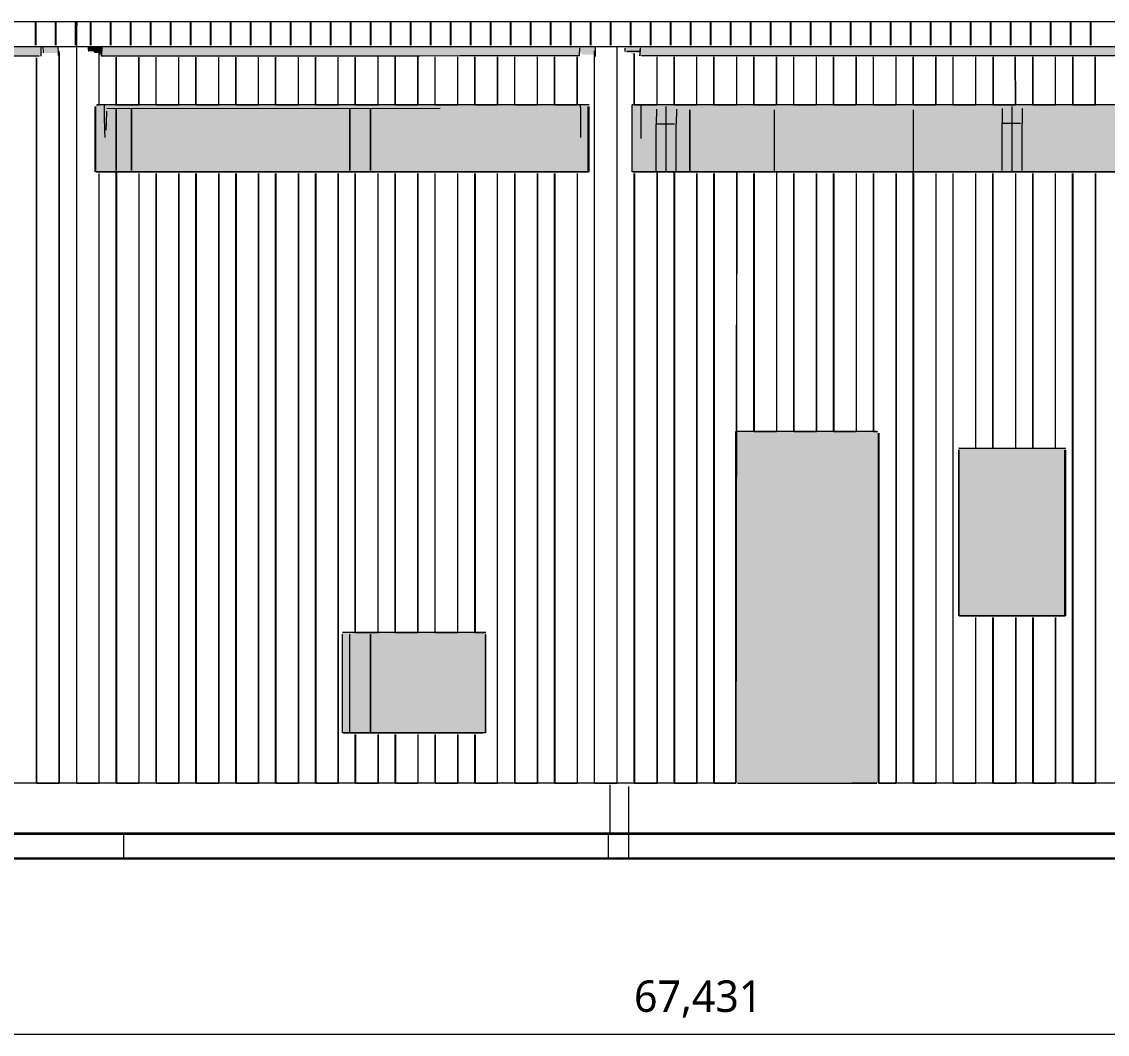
# Model space of a CAD drawing. Header units: millimetres. Extents: x 0 to 84100, y 0 to 59400.
# Drawn here: x 36012 to 42492, y 29193 to 35240 of the extents above; entities that cross this region are included whole.
import ezdxf

# ---------------------------------------------------------------- set-up
doc = ezdxf.new("R2010")
doc.units = ezdxf.units.MM
for name, color, linetype, lineweight in [('01_切断（構造・壁）', 7, 'Continuous', 35), ('09_立面の外形', 7, 'Continuous', 30), ('10_見えがかり', 7, 'Continuous', 13), ('12_見えがかり（ガラス）', 5, 'Continuous', 9), ('50_寸法', 3, 'Continuous', 9)]:
    doc.layers.add(name, color=color, linetype=linetype, lineweight=lineweight)
doc.styles.add('JP', font='NotoSansCJKjp-Regular.otf')

msp = doc.modelspace()

# ---------------------------------------------------------------- hatches: boundary and pattern name
at = {"layer": '10_見えがかり', "true_color": 0xbdbdbd}
for points in [[(36124.3, 35088.1), (36124.3, 35038.1), (36119.3, 35033.1), (33269.3, 35033.1), (33264.3, 35038.1), (33264.3, 35088.1), (33269.3, 35093.1), (36119.3, 35093.1)], [(39344.3, 35088.1), (39344.3, 35038.1), (39339.3, 35033.1), (36489.3, 35033.1), (36484.3, 35038.1), (36484.3, 35048.1), (36494.3, 35058.1), (36494.3, 35088.1), (36499.3, 35093.1), (39339.3, 35093.1)], [(42544.3, 35088.1), (42544.3, 35038.1), (42539.3, 35033.1), (39709.3, 35033.1), (39704.3, 35038.1), (39704.3, 35088.1), (39709.3, 35093.1), (42539.3, 35093.1)]]:
    msp.add_hatch(color=8, dxfattribs=at).paths.add_polyline_path(points)
at = {"layer": '10_見えがかり', "true_color": 0xe9dcc4}
for points in [[(36229.3, 35053.1), (36149.3, 35053.1), (36144.3, 35058.1), (36144.3, 35088.1), (36149.3, 35093.1), (36229.3, 35093.1), (36234.3, 35088.1), (36234.3, 35058.1)], [(36479.3, 35043.1), (36469.3, 35053.1), (36449.3, 35053.1), (36439.3, 35063.1), (36419.3, 35063.1), (36414.3, 35068.1), (36414.3, 35088.1), (36419.3, 35093.1), (36489.3, 35093.1), (36494.3, 35088.1), (36494.3, 35058.1)], [(39429.3, 35043.1), (39359.3, 35043.1), (39344.3, 35058.1), (39344.3, 35088.1), (39349.3, 35093.1), (39429.3, 35093.1), (39434.3, 35088.1), (39434.3, 35048.1)], [(39699.3, 35053.1), (39669.3, 35053.1), (39659.3, 35043.1), (39649.3, 35053.1), (39619.3, 35053.1), (39614.3, 35058.1), (39614.3, 35088.1), (39619.3, 35093.1), (39699.3, 35093.1), (39704.3, 35088.1), (39704.3, 35058.1)], [(41124.3, 32788.1), (41124.3, 30698.1), (41119.3, 30693.1), (40279.3, 30693.1), (40274.3, 30698.1), (40274.3, 32788.1), (40279.3, 32793.1), (41119.3, 32793.1)]]:
    msp.add_hatch(color=8, dxfattribs=at).paths.add_polyline_path(points)
at = {"layer": '12_見えがかり（ガラス）', "true_color": 0xdce9f2}
for points in [[(39389.3, 34743.1), (39394.3, 34738.1), (39394.3, 34348.1), (39389.3, 34343.1), (36459.3, 34343.1), (36454.3, 34348.1), (36454.3, 34738.1), (36459.3, 34743.1)], [(39849.3, 34743.1), (39854.3, 34738.1), (39854.3, 34348.1), (39849.3, 34343.1), (39659.3, 34343.1), (39654.3, 34348.1), (39654.3, 34738.1), (39659.3, 34743.1)], [(41919.3, 34743.1), (41924.3, 34738.1), (41924.3, 34348.1), (41919.3, 34343.1), (39859.3, 34343.1), (39854.3, 34348.1), (39854.3, 34738.1), (39859.3, 34743.1)], [(42589.3, 34743.1), (42594.3, 34738.1), (42594.3, 34348.1), (42589.3, 34343.1), (41929.3, 34343.1), (41924.3, 34348.1), (41924.3, 34738.1), (41929.3, 34743.1)], [(42229.3, 32693.1), (42234.3, 32688.1), (42234.3, 31698.1), (42229.3, 31693.1), (41609.3, 31693.1), (41604.3, 31698.1), (41604.3, 32688.1), (41609.3, 32693.1)], [(38769.3, 31593.1), (38774.3, 31588.1), (38774.3, 30998.1), (38769.3, 30993.1), (37929.3, 30993.1), (37924.3, 30998.1), (37924.3, 31588.1), (37929.3, 31593.1)]]:
    msp.add_hatch(color=8, dxfattribs=at).paths.add_polyline_path(points)

# ---------------------------------------------------------------- linework, layer by layer
at = {"layer": '01_切断（構造・壁）'}
msp.add_lwpolyline([(3834.3, 30393.1), (76265.7, 30393.1)], dxfattribs=at)
at = {"layer": '09_立面の外形'}
msp.add_lwpolyline([(69291.9, 30243.1), (12572.3, 30243.1)], dxfattribs=at)
at = {"layer": '09b_立面_大和張り'}
for points in [[(36097.2, 35101.1), (36097.2, 35235.1)], [(36216.5, 35101.1), (36216.5, 35235.1)], [(36335.9, 35101.1), (36335.9, 35235.1)], [(36425.3, 35101.1), (36425.3, 35235.1)], [(36544.7, 35101.1), (36544.7, 35235.1)], [(36664.1, 35101.1), (36664.1, 35235.1)], [(36783.4, 35101.1), (36783.4, 35235.1)], [(36902.8, 35101.1), (36902.8, 35235.1)], [(37022.2, 35101.1), (37022.2, 35235.1)], [(37141.6, 35101.1), (37141.6, 35235.1)], [(37261, 35101.1), (37261, 35235.1)], [(37380.4, 35101.1), (37380.4, 35235.1)], [(37499.7, 35101.1), (37499.7, 35235.1)], [(37619.1, 35101.1), (37619.1, 35235.1)], [(37738.5, 35101.1), (37738.5, 35235.1)], [(37857.9, 35101.1), (37857.9, 35235.1)], [(37977.3, 35101.1), (37977.3, 35235.1)], [(38096.7, 35101.1), (38096.7, 35235.1)], [(38216, 35101.1), (38216, 35235.1)], [(38335.4, 35101.1), (38335.4, 35235.1)], [(38454.8, 35101.1), (38454.8, 35235.1)], [(38574.2, 35101.1), (38574.2, 35235.1)], [(38693.6, 35101.1), (38693.6, 35235.1)], [(38812.9, 35101.1), (38812.9, 35235.1)], [(38932.3, 35101.1), (38932.3, 35235.1)], [(39051.7, 35101.1), (39051.7, 35235.1)], [(39171.1, 35101.1), (39171.1, 35235.1)], [(39290.5, 35101.1), (39290.5, 35235.1)], [(39409.9, 35101.1), (39409.9, 35235.1)], [(39529.2, 35101.1), (39529.2, 35235.1)], [(39648.6, 35101.1), (39648.6, 35235.1)], [(39768, 35101.1), (39768, 35235.1)], [(39887.4, 35101.1), (39887.4, 35235.1)], [(40006.8, 35101.1), (40006.8, 35235.1)], [(40126.2, 35101.1), (40126.2, 35235.1)], [(40245.5, 35101.1), (40245.5, 35235.1)], [(40364.9, 35101.1), (40364.9, 35235.1)], [(40484.3, 35101.1), (40484.3, 35235.1)], [(40603.7, 35101.1), (40603.7, 35235.1)], [(40723.1, 35101.1), (40723.1, 35235.1)], [(40842.5, 35101.1), (40842.5, 35235.1)], [(40961.8, 35101.1), (40961.8, 35235.1)], [(41081.2, 35101.1), (41081.2, 35235.1)], [(41200.6, 35101.1), (41200.6, 35235.1)], [(41320, 35101.1), (41320, 35235.1)], [(41439.4, 35101.1), (41439.4, 35235.1)], [(41558.7, 35101.1), (41558.7, 35235.1)], [(41678.1, 35101.1), (41678.1, 35235.1)], [(41797.5, 35101.1), (41797.5, 35235.1)], [(41916.9, 35101.1), (41916.9, 35235.1)], [(42036.3, 35101.1), (42036.3, 35235.1)], [(42155.7, 35101.1), (42155.7, 35235.1)], [(42275, 35101.1), (42275, 35235.1)], [(42394.4, 35101.1), (42394.4, 35235.1)]]:
    msp.add_lwpolyline(points, dxfattribs=at)
at = {"layer": '10_見えがかり'}
for points in [[(36341.3, 35240.3), (33058.6, 35240.3)], [(36340.2, 35240.3), (36339.2, 35240.3)], [(36340.3, 35240.3), (36339.3, 35240.3)], [(36340.2, 35240.3), (36341.2, 35240.3)], [(36341.3, 35240.3), (36340.3, 35240.3)], [(42708.4, 35240.3), (36341.2, 35240.3)], [(36341.2, 35240.3), (36341.2, 35215.3)], [(36341.2, 35202.8), (36341.2, 35215.3)], [(36341.2, 35190.3), (36341.2, 35202.8)], [(36341.2, 35177.8), (36341.2, 35190.3)], [(36341.3, 35240.3), (36341.3, 35227.8)], [(36341.3, 35215.3), (36341.3, 35227.8)], [(36341.3, 35202.8), (36341.3, 35215.3)], [(36341.3, 35190.3), (36341.3, 35202.8)], [(36341.3, 35177.8), (36341.3, 35190.3)], [(36341.2, 35165.3), (36341.2, 35177.8)], [(36341.2, 35152.8), (36341.2, 35165.3)], [(36341.2, 35140.3), (36341.2, 35152.8)], [(36341.2, 35127.8), (36341.2, 35140.3)], [(36341.2, 35115.3), (36341.2, 35127.8)], [(36341.3, 35165.3), (36341.3, 35177.8)], [(36341.3, 35152.8), (36341.3, 35165.3)], [(36341.3, 35140.3), (36341.3, 35152.8)], [(36341.3, 35127.8), (36341.3, 35140.3)], [(36341.3, 35115.3), (36341.3, 35127.8)], [(36341.3, 35090.3), (33058.6, 35090.3)], [(36127, 35092.7), (36125.4, 35034.8)], [(36141.3, 35063), (36140.1, 35086.4)], [(36141.6, 35054.6), (36141.3, 35063)], [(36231.3, 35063), (36230.1, 35086.4)], [(36232.1, 35037.7), (36231.3, 35063)], [(36236.3, 30693.1), (36236.3, 35064.7)], [(36338.3, 35084.7), (36338.3, 30693.1)], [(36339.2, 35090.3), (36340.2, 35090.3)], [(36339.3, 35090.3), (36340.3, 35090.3)], [(36339.8, 35084.7), (36339.8, 30693.1)], [(36340.2, 35090.3), (36341.2, 35090.3)], [(36340.3, 35090.3), (36341.3, 35090.3)], [(36341.2, 35102.8), (36341.2, 35115.3)], [(36341.2, 35090.3), (36341.2, 35102.8)], [(42708.4, 35090.3), (36341.2, 35090.3)], [(36341.3, 35102.8), (36341.3, 35115.3)], [(36341.3, 35090.3), (36341.3, 35102.8)], [(36411.2, 35081.1), (36410.6, 35089.3)], [(36412, 35062.8), (36411.2, 35081.1)], [(36490.5, 35092.8), (36488.9, 35035)], [(39341.1, 35084), (39339.8, 35035.8)], [(39430.7, 30693.1), (39430.7, 35057)], [(39432.1, 30693.1), (39432.1, 35067)], [(39436.8, 35085), (39436.6, 35091.7)], [(39437.2, 35060), (39436.8, 35085)], [(39437.5, 35033.2), (39437.2, 35060)], [(39565.1, 35087.1), (39565.1, 30693.1)], [(39566.5, 30693.1), (39566.5, 35087.1)], [(39613.5, 35063.1), (39613.9, 35083)], [(39703.5, 35063.1), (39623.5, 35063.1)], [(39703.7, 35084.1), (39702.4, 35036)], [(39703.5, 35063.1), (39703.7, 35073.1)], [(36115.5, 35034.8), (35886.9, 35034.7)], [(36100.5, 30693.1), (36100.5, 35024.7)], [(36101.9, 30693.1), (36101.9, 35024.7)], [(36125.5, 35036.1), (36125.4, 35034.8)], [(36125.6, 35037.4), (36125.5, 35036.1)], [(36125.7, 35038.7), (36125.6, 35037.4)], [(36125.8, 35039.9), (36125.7, 35038.7)], [(36125.9, 35041.2), (36125.8, 35039.9)], [(36234.8, 35054.7), (36234.8, 30693.1)], [(36472.7, 35048.7), (36472.7, 34743.1)], [(36474.1, 34743.1), (36474.1, 35048.7)], [(36488.9, 35035), (36489, 35036.3)], [(36726.4, 35035), (36488.9, 35035)], [(36489, 35036.3), (36489.1, 35037.6)], [(36489.1, 35037.6), (36489.2, 35039)], [(36489.2, 35039), (36489.3, 35040.3)], [(36489.3, 35040.3), (36489.4, 35041.6)], [(36489.4, 35041.6), (36489.5, 35042.9)], [(36576.2, 34743.1), (36576.2, 35029)], [(36577.6, 34743.1), (36577.6, 35029)], [(36710.6, 35029), (36710.6, 34743.1)], [(36712, 34743.1), (36712, 35029)], [(36964, 35035.1), (36726.4, 35035)], [(36814.1, 34743.1), (36814.1, 35029.1)], [(36815.5, 34743.1), (36815.5, 35029.1)], [(36948.4, 35029.1), (36948.4, 34743.1)], [(36949.9, 34743.1), (36949.9, 35029.1)], [(37201.6, 35035.2), (36964, 35035.1)], [(37051.9, 34743.1), (37051.9, 35029.2)], [(37053.4, 34743.1), (37053.4, 35029.2)], [(37186.3, 35029.2), (37186.3, 34743.1)], [(37187.8, 34743.1), (37187.8, 35029.2)], [(37439.2, 35035.2), (37201.6, 35035.2)], [(37289.8, 34743.1), (37289.8, 35029.3)], [(37291.3, 34743.1), (37291.3, 35029.3)], [(37424.2, 35029.3), (37424.2, 34743.1)], [(37425.6, 34743.1), (37425.6, 35029.3)], [(37676.7, 35035.3), (37439.2, 35035.2)], [(37527.7, 34743.1), (37527.7, 35029.3)], [(37529.1, 34743.1), (37529.1, 35029.3)], [(37662.1, 35029.4), (37662.1, 34743.1)], [(37663.5, 34743.1), (37663.5, 35029.4)], [(37914.3, 35035.4), (37676.7, 35035.3)], [(37765.6, 34743.1), (37765.6, 35029.4)], [(37767, 34743.1), (37767, 35029.4)], [(37899.9, 35029.5), (37899.9, 34743.1)], [(37901.4, 34743.1), (37901.4, 35029.5)], [(38151.9, 35035.5), (37914.3, 35035.4)], [(38003.4, 34743.1), (38003.4, 35029.5)], [(38004.9, 34743.1), (38004.9, 35029.5)], [(38137.8, 35029.6), (38137.8, 34743.1)], [(38139.3, 34743.1), (38139.3, 35029.6)], [(38389.5, 35035.5), (38151.9, 35035.5)], [(38241.3, 34743.1), (38241.3, 35029.6)], [(38242.8, 34743.1), (38242.8, 35029.6)], [(38375.7, 35029.7), (38375.7, 34743.1)], [(38377.1, 34743.1), (38377.1, 35029.7)], [(38627, 35035.6), (38389.5, 35035.5)], [(38479.2, 34743.1), (38479.2, 35029.7)], [(38480.6, 34743.1), (38480.6, 35029.7)], [(38613.6, 35029.7), (38613.6, 34743.1)], [(38615, 34743.1), (38615, 35029.7)], [(38864.6, 35035.7), (38627, 35035.6)], [(38717.1, 34743.1), (38717.1, 35029.8)], [(38718.5, 34743.1), (38718.5, 35029.8)], [(38851.4, 35029.8), (38851.4, 34743.1)], [(38852.9, 34743.1), (38852.9, 35029.8)], [(39102.2, 35035.7), (38864.6, 35035.7)], [(38954.9, 34743.1), (38954.9, 35029.9)], [(38956.4, 34743.1), (38956.4, 35029.9)], [(39089.3, 35029.9), (39089.3, 34743.1)], [(39090.8, 34743.1), (39090.8, 35029.9)], [(39339.8, 35035.8), (39102.2, 35035.7)], [(39192.8, 34743.1), (39192.8, 35030)], [(39194.3, 34743.1), (39194.3, 35030)], [(39327.2, 35030), (39327.2, 34743.1)], [(39328.6, 34743.1), (39328.6, 35030)], [(39339.9, 35039.8), (39339.8, 35038.5)], [(39339.8, 35038.5), (39339.8, 35037.1)], [(39339.8, 35037.1), (39339.8, 35035.8)], [(39340, 35042.4), (39339.9, 35041.1)], [(39339.9, 35041.1), (39339.9, 35039.8)], [(39668.6, 34743.1), (39668.6, 35049.9)], [(39670, 34743.1), (39670, 35049.9)], [(39702.4, 35038.7), (39702.5, 35040.1)], [(39702.4, 35037.4), (39702.4, 35038.7)], [(39702.4, 35036), (39702.4, 35037.4)], [(39702.5, 35041.4), (39702.6, 35042.8)], [(39702.5, 35040.1), (39702.5, 35041.4)], [(39939.2, 35036.1), (39712.2, 35036)], [(39802.9, 35030.2), (39802.9, 34743.1)], [(39804.4, 34743.1), (39804.4, 35030.2)], [(39906.4, 34743.1), (39906.4, 35030.2)], [(39907.9, 34743.1), (39907.9, 35030.2)], [(40176, 35036.1), (39939.2, 35036.1)], [(40040.8, 35030.3), (40040.8, 34743.1)], [(40042.3, 34743.1), (40042.3, 35030.3)], [(40144.3, 34743.1), (40144.3, 35030.3)], [(40145.7, 34743.1), (40145.7, 35030.3)], [(40412.7, 35036.2), (40176, 35036.1)], [(40278.7, 35030.4), (40278.7, 34743.1)], [(40280.1, 34743.1), (40280.1, 35030.4)], [(40382.2, 34743.1), (40382.2, 35030.4)], [(40383.6, 34743.1), (40383.6, 35030.4)], [(40649.5, 35036.2), (40412.7, 35036.2)], [(40516.6, 35030.4), (40516.6, 34743.1)], [(40518, 34743.1), (40518, 35030.4)], [(40620.1, 34743.1), (40620.1, 35030.5)], [(40621.5, 34743.1), (40621.5, 35030.5)], [(40886.3, 35036.3), (40649.5, 35036.2)], [(40754.4, 35030.5), (40754.4, 34743.1)], [(40755.9, 34743.1), (40755.9, 35030.5)], [(40857.9, 34743.1), (40857.9, 35030.6)], [(40859.4, 34743.1), (40859.4, 35030.6)], [(41123.1, 35036.4), (40886.3, 35036.3)], [(40992.3, 35030.6), (40992.3, 34743.1)], [(40993.7, 34743.1), (40993.7, 35030.6)], [(41095.8, 34743.1), (41095.8, 35030.7)], [(41097.2, 34743.1), (41097.2, 35030.7)], [(41359.9, 35036.4), (41123.1, 35036.4)], [(41230.2, 35030.7), (41230.2, 34743.1)], [(41231.6, 34743.1), (41231.6, 35030.7)], [(41333.7, 34743.1), (41333.7, 35030.7)], [(41335.1, 34743.1), (41335.1, 35030.7)], [(41596.7, 35036.5), (41359.9, 35036.4)], [(41468.1, 35030.8), (41468.1, 34743.1)], [(41469.5, 34743.1), (41469.5, 35030.8)], [(41571.6, 34743.1), (41571.6, 35030.8)], [(41573, 34743.1), (41573, 35030.8)], [(41833.5, 35036.6), (41596.7, 35036.5)], [(41705.9, 35030.9), (41705.9, 34743.1)], [(41707.4, 34743.1), (41707.4, 35030.9)], [(41809.4, 35030.9), (41809.4, 34743.1)], [(41810.9, 35030.9), (41810.9, 34743.1)], [(42070.3, 35036.6), (41833.5, 35036.6)], [(41943.8, 34743.1), (41943, 35031)], [(41945.2, 34743.1), (41944.4, 35031)], [(42047.3, 34743.1), (42047.3, 35031)], [(42048.7, 34743.1), (42048.7, 35031)], [(42307.1, 35036.7), (42070.3, 35036.6)], [(42181.7, 35031), (42181.7, 34743.1)], [(42183.1, 34743.1), (42183.1, 35031)], [(42285.2, 35031.1), (42285.2, 34743.1)], [(42286.6, 35031.1), (42286.6, 34743.1)], [(42543.8, 35036.8), (42307.1, 35036.7)], [(42419.5, 34743.1), (42419.5, 35030.3)], [(42421, 34743.1), (42421, 35030.3)], [(36450.7, 34343.1), (36450.7, 34733.1)], [(36450.7, 34733.1), (36450.7, 34343.1)], [(36452.2, 34733.1), (36452.2, 34343.1)], [(36458, 34743.1), (36472.7, 34743.1)], [(36459.5, 34743.1), (36474.1, 34743.1)], [(39399.5, 34743.1), (36460.7, 34743.1)], [(36474.1, 34743.1), (36472.7, 34743.1)], [(36506.4, 34695.3), (36505.9, 34740.9)], [(36577.6, 34743.1), (36576.2, 34743.1)], [(36576.2, 34743.1), (36710.6, 34743.1)], [(36577.6, 34743.1), (36712, 34743.1)], [(36712, 34743.1), (36710.6, 34743.1)], [(36815.5, 34743.1), (36814.1, 34743.1)], [(36814.1, 34743.1), (36948.4, 34743.1)], [(36815.5, 34743.1), (36949.9, 34743.1)], [(36949.9, 34743.1), (36948.4, 34743.1)], [(37053.4, 34743.1), (37051.9, 34743.1)], [(37051.9, 34743.1), (37186.3, 34743.1)], [(37053.4, 34743.1), (37187.8, 34743.1)], [(37187.8, 34743.1), (37186.3, 34743.1)], [(37291.3, 34743.1), (37289.8, 34743.1)], [(37289.8, 34743.1), (37424.2, 34743.1)], [(37291.3, 34743.1), (37425.6, 34743.1)], [(37425.6, 34743.1), (37424.2, 34743.1)], [(37529.1, 34743.1), (37527.7, 34743.1)], [(37527.7, 34743.1), (37662.1, 34743.1)], [(37529.1, 34743.1), (37663.5, 34743.1)], [(37663.5, 34743.1), (37662.1, 34743.1)], [(37767, 34743.1), (37765.6, 34743.1)], [(37765.6, 34743.1), (37899.9, 34743.1)], [(37767, 34743.1), (37901.4, 34743.1)], [(37901.4, 34743.1), (37899.9, 34743.1)], [(38004.9, 34743.1), (38003.4, 34743.1)], [(38003.4, 34743.1), (38137.8, 34743.1)], [(38004.9, 34743.1), (38139.3, 34743.1)], [(38139.3, 34743.1), (38137.8, 34743.1)], [(38242.8, 34743.1), (38241.3, 34743.1)], [(38241.3, 34743.1), (38375.7, 34743.1)], [(38242.8, 34743.1), (38377.1, 34743.1)], [(38377.1, 34743.1), (38375.7, 34743.1)], [(38480.6, 34743.1), (38479.2, 34743.1)], [(38479.2, 34743.1), (38613.6, 34743.1)], [(38480.6, 34743.1), (38615, 34743.1)], [(38615, 34743.1), (38613.6, 34743.1)], [(38718.5, 34743.1), (38717.1, 34743.1)], [(38717.1, 34743.1), (38851.4, 34743.1)], [(38718.5, 34743.1), (38852.9, 34743.1)], [(38852.9, 34743.1), (38851.4, 34743.1)], [(38956.4, 34743.1), (38954.9, 34743.1)], [(38954.9, 34743.1), (39089.3, 34743.1)], [(38956.4, 34743.1), (39090.8, 34743.1)], [(39090.8, 34743.1), (39089.3, 34743.1)], [(39194.3, 34743.1), (39192.8, 34743.1)], [(39192.8, 34743.1), (39327.2, 34743.1)], [(39194.3, 34743.1), (39328.6, 34743.1)], [(39328.6, 34743.1), (39327.2, 34743.1)], [(39348.6, 34713.2), (39348.5, 34738.9)], [(39399.5, 34343.1), (39399.5, 34733.1)], [(39655.5, 34343.1), (39655.5, 34743.1)], [(42585.4, 34743.1), (39655.5, 34743.1)], [(39670, 34743.1), (39668.6, 34743.1)], [(39668.6, 34743.1), (39802.9, 34743.1)], [(39670, 34743.1), (39804.4, 34743.1)], [(39708.9, 34695.5), (39708.7, 34740.4)], [(39804.4, 34743.1), (39802.9, 34743.1)], [(39907.9, 34743.1), (39906.4, 34743.1)], [(39906.4, 34743.1), (40040.8, 34743.1)], [(39907.9, 34743.1), (40042.3, 34743.1)], [(40042.3, 34743.1), (40040.8, 34743.1)], [(40145.7, 34743.1), (40144.3, 34743.1)], [(40144.3, 34743.1), (40278.7, 34743.1)], [(40145.7, 34743.1), (40280.1, 34743.1)], [(40280.1, 34743.1), (40278.7, 34743.1)], [(40383.6, 34743.1), (40382.2, 34743.1)], [(40382.2, 34743.1), (40516.6, 34743.1)], [(40383.6, 34743.1), (40518, 34743.1)], [(40518, 34743.1), (40516.6, 34743.1)], [(40621.5, 34743.1), (40620.1, 34743.1)], [(40620.1, 34743.1), (40754.4, 34743.1)], [(40621.5, 34743.1), (40755.9, 34743.1)], [(40755.9, 34743.1), (40754.4, 34743.1)], [(40859.4, 34743.1), (40857.9, 34743.1)], [(40857.9, 34743.1), (40992.3, 34743.1)], [(40859.4, 34743.1), (40993.7, 34743.1)], [(40993.7, 34743.1), (40992.3, 34743.1)], [(41097.2, 34743.1), (41095.8, 34743.1)], [(41095.8, 34743.1), (41230.2, 34743.1)], [(41097.2, 34743.1), (41231.6, 34743.1)], [(41231.6, 34743.1), (41230.2, 34743.1)], [(41335.1, 34743.1), (41333.7, 34743.1)], [(41333.7, 34743.1), (41468.1, 34743.1)], [(41335.1, 34743.1), (41469.5, 34743.1)], [(41469.5, 34743.1), (41468.1, 34743.1)], [(41573, 34743.1), (41571.6, 34743.1)], [(41571.6, 34743.1), (41705.9, 34743.1)], [(41573, 34743.1), (41707.4, 34743.1)], [(41707.4, 34743.1), (41705.9, 34743.1)], [(41810.9, 34743.1), (41809.4, 34743.1)], [(41943.8, 34743.1), (41809.4, 34743.1)], [(41810.9, 34743.1), (41945.2, 34743.1)], [(41945.2, 34743.1), (41943.8, 34743.1)], [(42048.7, 34743.1), (42047.3, 34743.1)], [(42047.3, 34743.1), (42181.7, 34743.1)], [(42048.7, 34743.1), (42183.1, 34743.1)], [(42183.1, 34743.1), (42181.7, 34743.1)], [(42286.6, 34743.1), (42285.2, 34743.1)], [(42419.5, 34743.1), (42285.2, 34743.1)], [(42286.6, 34743.1), (42421, 34743.1)], [(42421, 34743.1), (42419.5, 34743.1)], [(36507, 34652.4), (36506.4, 34695.3)], [(36517.9, 34705.3), (36515.6, 34638.6)], [(36521.2, 34721.2), (38510.8, 34723.1)], [(36576.3, 34720.6), (36576.3, 34351.8)], [(36576.3, 34351.8), (36576.3, 34720.6)], [(36667.2, 34720.6), (36667.2, 34351.8)], [(36667.2, 34351.8), (36667.2, 34720.6)], [(37971.2, 34720.6), (37971.2, 34351.8)], [(37971.2, 34351.8), (37971.2, 34720.6)], [(38094.9, 34720.6), (38094.9, 34351.8)], [(38094.9, 34351.8), (38094.9, 34720.6)], [(39348.8, 34668), (39348.6, 34713.2)], [(39349.1, 34620.1), (39348.8, 34668)], [(39709.1, 34652.6), (39708.9, 34695.5)], [(39800.6, 34718.5), (39799, 34628.7)], [(39920.6, 34718.5), (39919, 34628.7)], [(39999.2, 34343.1), (39999.2, 34713.1)], [(39999.9, 34713.1), (39999.9, 34343.1)], [(40504.8, 34343.1), (40504.8, 34713.1)], [(41333.7, 34713.1), (41333.7, 34343.1)], [(41863.5, 34721.6), (41864.4, 34632.1)], [(41983.5, 34721.6), (41984.4, 34632.1)], [(36507.6, 34615.4), (36507, 34652.4)], [(36508.5, 34582.8), (36507.6, 34615.4)], [(36515.6, 34638.6), (36514.4, 34591.8)], [(39349.3, 34588.4), (39349.1, 34620.1)], [(39709.3, 34617.3), (39709.1, 34652.6)], [(39709.5, 34589.4), (39709.3, 34617.3)], [(39909, 34628.7), (39799, 34628.7)], [(39799, 34350.6), (39799, 34628.7)], [(39919, 34350.6), (39919, 34628.7)], [(41974.4, 34632.1), (41864.4, 34632.1)], [(41864.4, 34352.5), (41864.4, 34632.1)], [(41984.4, 34352.5), (41984.4, 34632.1)], [(36509.4, 34554.7), (36508.5, 34582.8)], [(36510.2, 34547.8), (36509.4, 34554.7)], [(39349.7, 34562.3), (39349.3, 34588.4)], [(39350, 34548.4), (39349.7, 34562.3)], [(39709.9, 34555.6), (39709.5, 34589.4)], [(39710.4, 34543.7), (39709.9, 34555.6)], [(36472.7, 34343.1), (36458, 34343.1)], [(36474.1, 34343.1), (36459.5, 34343.1)], [(39399.5, 34343.1), (36460.7, 34343.1)], [(36474.1, 34343.1), (36472.7, 34343.1)], [(36577.6, 34343.1), (36576.2, 34343.1)], [(36710.6, 34343.1), (36576.2, 34343.1)], [(36576.2, 30693.1), (36576.2, 34343.1)], [(36712, 34343.1), (36577.6, 34343.1)], [(36577.6, 34343.1), (36577.6, 30693.1)], [(36712, 34343.1), (36710.6, 34343.1)], [(36815.5, 34343.1), (36814.1, 34343.1)], [(36948.4, 34343.1), (36814.1, 34343.1)], [(36949.9, 34343.1), (36815.5, 34343.1)], [(36949.9, 34343.1), (36948.4, 34343.1)], [(37053.4, 34343.1), (37051.9, 34343.1)], [(37186.3, 34343.1), (37051.9, 34343.1)], [(37187.8, 34343.1), (37053.4, 34343.1)], [(37187.8, 34343.1), (37186.3, 34343.1)], [(37291.3, 34343.1), (37289.8, 34343.1)], [(37424.2, 34343.1), (37289.8, 34343.1)], [(37425.6, 34343.1), (37291.3, 34343.1)], [(37425.6, 34343.1), (37424.2, 34343.1)], [(37529.1, 34343.1), (37527.7, 34343.1)], [(37662.1, 34343.1), (37527.7, 34343.1)], [(37663.5, 34343.1), (37529.1, 34343.1)], [(37663.5, 34343.1), (37662.1, 34343.1)], [(37767, 34343.1), (37765.6, 34343.1)], [(37899.9, 34343.1), (37765.6, 34343.1)], [(37901.4, 34343.1), (37767, 34343.1)], [(37901.4, 34343.1), (37899.9, 34343.1)], [(38137.8, 34343.1), (38003.4, 34343.1)], [(38004.9, 34343.1), (38003.4, 34343.1)], [(38139.3, 34343.1), (38004.9, 34343.1)], [(38139.3, 34343.1), (38137.8, 34343.1)], [(38375.7, 34343.1), (38241.3, 34343.1)], [(38242.8, 34343.1), (38241.3, 34343.1)], [(38377.1, 34343.1), (38242.8, 34343.1)], [(38377.1, 34343.1), (38375.7, 34343.1)], [(38613.6, 34343.1), (38479.2, 34343.1)], [(38480.6, 34343.1), (38479.2, 34343.1)], [(38615, 34343.1), (38480.6, 34343.1)], [(38615, 34343.1), (38613.6, 34343.1)], [(38851.4, 34343.1), (38717.1, 34343.1)], [(38718.5, 34343.1), (38717.1, 34343.1)], [(38852.9, 34343.1), (38718.5, 34343.1)], [(38852.9, 34343.1), (38851.4, 34343.1)], [(38956.4, 34343.1), (38954.9, 34343.1)], [(39089.3, 34343.1), (38954.9, 34343.1)], [(39090.8, 34343.1), (38956.4, 34343.1)], [(39090.8, 34343.1), (39089.3, 34343.1)], [(39194.3, 34343.1), (39192.8, 34343.1)], [(39327.2, 34343.1), (39192.8, 34343.1)], [(39328.6, 34343.1), (39194.3, 34343.1)], [(39328.6, 34343.1), (39327.2, 34343.1)], [(42585.4, 34343.1), (39655.5, 34343.1)], [(39670, 34343.1), (39668.6, 34343.1)], [(39802.9, 34343.1), (39668.6, 34343.1)], [(39804.4, 34343.1), (39670, 34343.1)], [(39804.4, 34343.1), (39802.9, 34343.1)], [(39802.9, 34343.1), (39802.9, 30693.1)], [(39907.9, 34343.1), (39906.4, 34343.1)], [(40040.8, 34343.1), (39906.4, 34343.1)], [(39906.4, 30693.1), (39906.4, 34343.1)], [(40042.3, 34343.1), (39907.9, 34343.1)], [(39907.9, 34343.1), (39907.9, 30693.1)], [(40042.3, 34343.1), (40040.8, 34343.1)], [(40145.7, 34343.1), (40144.3, 34343.1)], [(40278.7, 34343.1), (40144.3, 34343.1)], [(40280.1, 34343.1), (40145.7, 34343.1)], [(40278.7, 34343.1), (40274, 30693.1)], [(40280.1, 34343.1), (40275.4, 30693.1)], [(40280.1, 34343.1), (40278.7, 34343.1)], [(40383.6, 34343.1), (40382.2, 34343.1)], [(40516.6, 34343.1), (40382.2, 34343.1)], [(40518, 34343.1), (40383.6, 34343.1)], [(40518, 34343.1), (40516.6, 34343.1)], [(40516.6, 34343.1), (40516.6, 32793.1)], [(40518, 34343.1), (40518, 32793.1)], [(40621.5, 34343.1), (40620.1, 34343.1)], [(40754.4, 34343.1), (40620.1, 34343.1)], [(40755.9, 34343.1), (40621.5, 34343.1)], [(40755.9, 34343.1), (40754.4, 34343.1)], [(40859.4, 34343.1), (40857.9, 34343.1)], [(40992.3, 34343.1), (40857.9, 34343.1)], [(40993.7, 34343.1), (40859.4, 34343.1)], [(40993.7, 34343.1), (40992.3, 34343.1)], [(41097.2, 34343.1), (41095.8, 34343.1)], [(41230.2, 34343.1), (41095.8, 34343.1)], [(41231.6, 34343.1), (41097.2, 34343.1)], [(41231.6, 34343.1), (41230.2, 34343.1)], [(41335.1, 34343.1), (41333.7, 34343.1)], [(41468.1, 34343.1), (41333.7, 34343.1)], [(41333.7, 30693.1), (41333.7, 34343.1)], [(41469.5, 34343.1), (41335.1, 34343.1)], [(41469.5, 34343.1), (41468.1, 34343.1)], [(41705.9, 34343.1), (41571.6, 34343.1)], [(41573, 34343.1), (41571.6, 34343.1)], [(41707.4, 34343.1), (41573, 34343.1)], [(41707.4, 34343.1), (41705.9, 34343.1)], [(41943.8, 34343.1), (41809.4, 34343.1)], [(41810.9, 34343.1), (41809.4, 34343.1)], [(41945.2, 34343.1), (41810.9, 34343.1)], [(41945.2, 34343.1), (41943.8, 34343.1)], [(42181.7, 34343.1), (42047.3, 34343.1)], [(42048.7, 34343.1), (42047.3, 34343.1)], [(42183.1, 34343.1), (42048.7, 34343.1)], [(42183.1, 34343.1), (42181.7, 34343.1)], [(42286.6, 34343.1), (42285.2, 34343.1)], [(42419.5, 34343.1), (42285.2, 34343.1)], [(42421, 34343.1), (42286.6, 34343.1)], [(42421, 34343.1), (42419.5, 34343.1)], [(36472.7, 34333.1), (36472.7, 30693.1)], [(36474.1, 30693.1), (36474.1, 34333.1)], [(36710.6, 34333.1), (36710.6, 30693.1)], [(36712, 34333.1), (36712, 30693.1)], [(36814.1, 30693.1), (36814.1, 34333.1)], [(36815.5, 34333.1), (36815.5, 30693.1)], [(36948.4, 34333.1), (36948.4, 30693.1)], [(36949.9, 34333.1), (36949.9, 30693.1)], [(37051.9, 30693.1), (37051.9, 34333.1)], [(37053.4, 34333.1), (37053.4, 30693.1)], [(37186.3, 34333.1), (37186.3, 30693.1)], [(37187.8, 34333.1), (37187.8, 30693.1)], [(37289.8, 30693.1), (37289.8, 34333.1)], [(37291.3, 34333.1), (37291.3, 30693.1)], [(37424.2, 34333.1), (37424.2, 30693.1)], [(37425.6, 34333.1), (37425.6, 30693.1)], [(37527.7, 30693.1), (37527.7, 34333.1)], [(37529.1, 34333.1), (37529.1, 30693.1)], [(37662.1, 34333.1), (37662.1, 30693.1)], [(37663.5, 34333.1), (37663.5, 30693.1)], [(37765.6, 30693.1), (37765.6, 34333.1)], [(37767, 34333.1), (37767, 30693.1)], [(37899.9, 34333.1), (37899.9, 30693.1)], [(37901.4, 34333.1), (37901.4, 30693.1)], [(38003.4, 31593.1), (38003.4, 34333.1)], [(38004.9, 31593.1), (38004.9, 34333.1)], [(38137.8, 34333.1), (38137.8, 31593.1)], [(38139.3, 31593.1), (38139.3, 34333.1)], [(38241.3, 31593.1), (38241.3, 34333.1)], [(38242.8, 31593.1), (38242.8, 34333.1)], [(38375.7, 34333.1), (38375.7, 31593.1)], [(38377.1, 31593.1), (38377.1, 34333.1)], [(38479.2, 31593.1), (38479.2, 34333.1)], [(38480.6, 31593.1), (38480.6, 34333.1)], [(38613.6, 34333.1), (38613.6, 31593.1)], [(38615, 31593.1), (38615, 34333.1)], [(38717.1, 31593.1), (38717.1, 34333.1)], [(38718.5, 34333.1), (38718.5, 31593.1)], [(38851.4, 30693.1), (38851.4, 34333.1)], [(38852.9, 30693.1), (38852.9, 34333.1)], [(38954.9, 30693.1), (38954.9, 34333.1)], [(38956.4, 34333.1), (38956.4, 30693.1)], [(39089.3, 34333.1), (39089.3, 30693.1)], [(39090.8, 34333.1), (39090.8, 30693.1)], [(39192.8, 30693.1), (39192.8, 34333.1)], [(39194.3, 34333.1), (39194.3, 30693.1)], [(39327.2, 34333.1), (39327.2, 30693.1)], [(39328.6, 34333.1), (39328.6, 30693.1)], [(39668.6, 30693.1), (39668.6, 34333.1)], [(39670, 34333.1), (39670, 30693.1)], [(39804.4, 34333.1), (39804.4, 30693.1)], [(40040.8, 34333.1), (40040.8, 30693.1)], [(40042.3, 34333.1), (40042.3, 30693.1)], [(40144.3, 30693.1), (40144.3, 34333.1)], [(40145.7, 34333.1), (40145.7, 30693.1)], [(40382.2, 32793.1), (40382.2, 34333.1)], [(40383.6, 34333.1), (40383.6, 32793.1)], [(40620.1, 32793.1), (40620.1, 34333.1)], [(40621.5, 34333.1), (40621.5, 32793.1)], [(40754.4, 34333.1), (40754.4, 32793.1)], [(40755.9, 34333.1), (40755.9, 32793.1)], [(40857.9, 32793.1), (40857.9, 34333.1)], [(40859.4, 34333.1), (40859.4, 32793.1)], [(40992.3, 34333.1), (40992.3, 32793.1)], [(40993.7, 34333.1), (40993.7, 32793.1)], [(41095.8, 32793.1), (41095.8, 34333.1)], [(41097.2, 34333.1), (41097.2, 32793.1)], [(41230.2, 34333.1), (41230.2, 30693.1)], [(41231.6, 34333.1), (41231.6, 30693.1)], [(41335.1, 34333.1), (41335.1, 30693.1)], [(41468.1, 34333.1), (41468.1, 30693.1)], [(41469.5, 34333.1), (41469.5, 30693.1)], [(41571.6, 30693.1), (41571.6, 34333.1)], [(41573, 30693.1), (41573, 34333.1)], [(41705.9, 34333.1), (41705.9, 32693.1)], [(41707.4, 32693.1), (41707.4, 34333.1)], [(41809.4, 32693.1), (41809.4, 34333.1)], [(41810.9, 32693.1), (41810.9, 34333.1)], [(41943.8, 34333.1), (41943.8, 32693.1)], [(41945.2, 32693.1), (41945.2, 34333.1)], [(42047.3, 32693.1), (42047.3, 34333.1)], [(42048.7, 32693.1), (42048.7, 34333.1)], [(42181.7, 34333.1), (42181.7, 32693.1)], [(42183.1, 32693.1), (42183.1, 34333.1)], [(42285.2, 30693.1), (42285.2, 34333.1)], [(42286.6, 34333.1), (42286.6, 30693.1)], [(42419.5, 34333.1), (42419.5, 30693.1)], [(42421, 34333.1), (42421, 30693.1)], [(40274, 30693.1), (40274, 32793.1)], [(41116.5, 32793.1), (40283.9, 32793.1)], [(40383.6, 32793.1), (40382.2, 32793.1)], [(40382.2, 32793.1), (40516.6, 32793.1)], [(40383.6, 32793.1), (40518, 32793.1)], [(40518, 32793.1), (40516.6, 32793.1)], [(40621.5, 32793.1), (40620.1, 32793.1)], [(40620.1, 32793.1), (40754.4, 32793.1)], [(40621.5, 32793.1), (40755.9, 32793.1)], [(40755.9, 32793.1), (40754.4, 32793.1)], [(40859.4, 32793.1), (40857.9, 32793.1)], [(40857.9, 32793.1), (40992.3, 32793.1)], [(40859.4, 32793.1), (40993.7, 32793.1)], [(40993.7, 32793.1), (40992.3, 32793.1)], [(41097.2, 32793.1), (41095.8, 32793.1)], [(41095.8, 32793.1), (41118.8, 32793.1)], [(41097.2, 32793.1), (41120.2, 32793.1)], [(41126.4, 30693.1), (41126.4, 32783.1)], [(41126.4, 32783.1), (41126.4, 30693.1)], [(41127.8, 32783.1), (41127.8, 30693.1)], [(41605.6, 32693.1), (42244.3, 32693.1)], [(41607.1, 32693.1), (41605.6, 32693.1)], [(41605.6, 32693.1), (41705.9, 32693.1)], [(41605.6, 31693.1), (41605.6, 32683.1)], [(41605.6, 31693.1), (41605.6, 32683.1)], [(41607.1, 32693.1), (41707.4, 32693.1)], [(41607.1, 31693.1), (41607.1, 32683.1)], [(41707.4, 32693.1), (41705.9, 32693.1)], [(41810.9, 32693.1), (41809.4, 32693.1)], [(41809.4, 32693.1), (41943.8, 32693.1)], [(41810.9, 32693.1), (41945.2, 32693.1)], [(41945.2, 32693.1), (41943.8, 32693.1)], [(42048.7, 32693.1), (42047.3, 32693.1)], [(42047.3, 32693.1), (42181.7, 32693.1)], [(42048.7, 32693.1), (42183.1, 32693.1)], [(42183.1, 32693.1), (42181.7, 32693.1)], [(42244.3, 31693.1), (42244.3, 32683.1)], [(42244.3, 31693.1), (41605.6, 31693.1)], [(41705.9, 31693.1), (41605.6, 31693.1)], [(41607.1, 31693.1), (41605.6, 31693.1)], [(41707.4, 31693.1), (41607.1, 31693.1)], [(41707.4, 31693.1), (41705.9, 31693.1)], [(41810.9, 31693.1), (41809.4, 31693.1)], [(41943.8, 31693.1), (41809.4, 31693.1)], [(41945.2, 31693.1), (41810.9, 31693.1)], [(41945.2, 31693.1), (41943.8, 31693.1)], [(42048.7, 31693.1), (42047.3, 31693.1)], [(42181.7, 31693.1), (42047.3, 31693.1)], [(42183.1, 31693.1), (42048.7, 31693.1)], [(42183.1, 31693.1), (42181.7, 31693.1)], [(41705.9, 31683.1), (41705.9, 30693.1)], [(41707.4, 30693.1), (41707.4, 31683.1)], [(41809.4, 30693.1), (41809.4, 31683.1)], [(41810.9, 31683.1), (41810.9, 30693.1)], [(41943.8, 31683.1), (41943.8, 30693.1)], [(41945.2, 31683.1), (41945.2, 30693.1)], [(42047.3, 30693.1), (42047.3, 31683.1)], [(42048.7, 31683.1), (42048.7, 30693.1)], [(42181.7, 31683.1), (42181.7, 30693.1)], [(42183.1, 31683.1), (42183.1, 30693.1)], [(38780.6, 31593.1), (37926.2, 31593.1)], [(37926.2, 30993.1), (37926.2, 31583.1)], [(37971.1, 30993.1), (37971.1, 31583.1)], [(37971.2, 30993.1), (37971.2, 31583.1)], [(38004.9, 31593.1), (38003.4, 31593.1)], [(38003.4, 31593.1), (38137.8, 31593.1)], [(38004.9, 31593.1), (38139.3, 31593.1)], [(38094.9, 31583.1), (38094.9, 30993.1)], [(38094.9, 30993.1), (38094.9, 31583.1)], [(38139.3, 31593.1), (38137.8, 31593.1)], [(38242.8, 31593.1), (38241.3, 31593.1)], [(38241.3, 31593.1), (38375.7, 31593.1)], [(38242.8, 31593.1), (38377.1, 31593.1)], [(38377.1, 31593.1), (38375.7, 31593.1)], [(38480.6, 31593.1), (38479.2, 31593.1)], [(38479.2, 31593.1), (38613.6, 31593.1)], [(38480.6, 31593.1), (38615, 31593.1)], [(38615, 31593.1), (38613.6, 31593.1)], [(38718.5, 31593.1), (38717.1, 31593.1)], [(38717.1, 31593.1), (38780.6, 31593.1)], [(38718.5, 31593.1), (38782, 31593.1)], [(38782, 31593.1), (38780.6, 31593.1)], [(38780.6, 31583.1), (38780.6, 30993.1)], [(38780.6, 30993.1), (38780.6, 31583.1)], [(38782, 30993.1), (38782, 31583.1)], [(38780.6, 30993.1), (37926.2, 30993.1)], [(38004.9, 30993.1), (38003.4, 30993.1)], [(38137.8, 30993.1), (38003.4, 30993.1)], [(38003.4, 30693.1), (38003.4, 30983.1)], [(38139.3, 30993.1), (38004.9, 30993.1)], [(38004.9, 30983.1), (38004.9, 30693.1)], [(38139.3, 30993.1), (38137.8, 30993.1)], [(38137.8, 30983.1), (38137.8, 30693.1)], [(38139.3, 30983.1), (38139.3, 30693.1)], [(38242.8, 30993.1), (38241.3, 30993.1)], [(38375.7, 30993.1), (38241.3, 30993.1)], [(38241.3, 30693.1), (38241.3, 30983.1)], [(38377.1, 30993.1), (38242.8, 30993.1)], [(38242.8, 30983.1), (38242.8, 30693.1)], [(38377.1, 30993.1), (38375.7, 30993.1)], [(38375.7, 30983.1), (38375.7, 30693.1)], [(38377.1, 30983.1), (38377.1, 30693.1)], [(38480.6, 30993.1), (38479.2, 30993.1)], [(38613.6, 30993.1), (38479.2, 30993.1)], [(38479.2, 30693.1), (38479.2, 30983.1)], [(38615, 30993.1), (38480.6, 30993.1)], [(38480.6, 30983.1), (38480.6, 30693.1)], [(38615, 30993.1), (38613.6, 30993.1)], [(38613.6, 30983.1), (38613.6, 30693.1)], [(38615, 30983.1), (38615, 30693.1)], [(38718.5, 30993.1), (38717.1, 30993.1)], [(38780.6, 30993.1), (38717.1, 30993.1)], [(38717.1, 30693.1), (38717.1, 30983.1)], [(38782, 30993.1), (38718.5, 30993.1)], [(38718.5, 30983.1), (38718.5, 30693.1)], [(38782, 30993.1), (38780.6, 30993.1)], [(40274, 30693.1), (28228.8, 30693.1)], [(36101.9, 30693.1), (36100.5, 30693.1)], [(36100.5, 30693.1), (36234.8, 30693.1)], [(36101.9, 30693.1), (36236.3, 30693.1)], [(36236.3, 30693.1), (36234.8, 30693.1)], [(36339.8, 30693.1), (36338.3, 30693.1)], [(36338.3, 30693.1), (36472.7, 30693.1)], [(36339.8, 30693.1), (36474.1, 30693.1)], [(36474.1, 30693.1), (36472.7, 30693.1)], [(36577.6, 30693.1), (36576.2, 30693.1)], [(36576.2, 30693.1), (36710.6, 30693.1)], [(36577.6, 30693.1), (36712, 30693.1)], [(36712, 30693.1), (36710.6, 30693.1)], [(36815.5, 30693.1), (36814.1, 30693.1)], [(36814.1, 30693.1), (36948.4, 30693.1)], [(36815.5, 30693.1), (36949.9, 30693.1)], [(36949.9, 30693.1), (36948.4, 30693.1)], [(37053.4, 30693.1), (37051.9, 30693.1)], [(37051.9, 30693.1), (37186.3, 30693.1)], [(37053.4, 30693.1), (37187.8, 30693.1)], [(37187.8, 30693.1), (37186.3, 30693.1)], [(37291.3, 30693.1), (37289.8, 30693.1)], [(37289.8, 30693.1), (37424.2, 30693.1)], [(37291.3, 30693.1), (37425.6, 30693.1)], [(37425.6, 30693.1), (37424.2, 30693.1)], [(37529.1, 30693.1), (37527.7, 30693.1)], [(37527.7, 30693.1), (37662.1, 30693.1)], [(37529.1, 30693.1), (37663.5, 30693.1)], [(37663.5, 30693.1), (37662.1, 30693.1)], [(37767, 30693.1), (37765.6, 30693.1)], [(37765.6, 30693.1), (37899.9, 30693.1)], [(37767, 30693.1), (37901.4, 30693.1)], [(37901.4, 30693.1), (37899.9, 30693.1)], [(38004.9, 30693.1), (38003.4, 30693.1)], [(38003.4, 30693.1), (38137.8, 30693.1)], [(38004.9, 30693.1), (38139.3, 30693.1)], [(38139.3, 30693.1), (38137.8, 30693.1)], [(38242.8, 30693.1), (38241.3, 30693.1)], [(38241.3, 30693.1), (38375.7, 30693.1)], [(38242.8, 30693.1), (38377.1, 30693.1)], [(38377.1, 30693.1), (38375.7, 30693.1)], [(38480.6, 30693.1), (38479.2, 30693.1)], [(38479.2, 30693.1), (38613.6, 30693.1)], [(38480.6, 30693.1), (38615, 30693.1)], [(38615, 30693.1), (38613.6, 30693.1)], [(38718.5, 30693.1), (38717.1, 30693.1)], [(38717.1, 30693.1), (38851.4, 30693.1)], [(38718.5, 30693.1), (38852.9, 30693.1)], [(38852.9, 30693.1), (38851.4, 30693.1)], [(38956.4, 30693.1), (38954.9, 30693.1)], [(38954.9, 30693.1), (39089.3, 30693.1)], [(38956.4, 30693.1), (39090.8, 30693.1)], [(39090.8, 30693.1), (39089.3, 30693.1)], [(39194.3, 30693.1), (39192.8, 30693.1)], [(39192.8, 30693.1), (39327.2, 30693.1)], [(39194.3, 30693.1), (39328.6, 30693.1)], [(39328.6, 30693.1), (39327.2, 30693.1)], [(39432.1, 30693.1), (39430.7, 30693.1)], [(39430.7, 30693.1), (39565.1, 30693.1)], [(39432.1, 30693.1), (39566.5, 30693.1)], [(39524.1, 30393.1), (39524.1, 30683.1)], [(39566.5, 30693.1), (39565.1, 30693.1)], [(39635.3, 30243.1), (39635.3, 30673.1)], [(39670, 30693.1), (39668.6, 30693.1)], [(39668.6, 30693.1), (39802.9, 30693.1)], [(39670, 30693.1), (39804.4, 30693.1)], [(39804.4, 30693.1), (39802.9, 30693.1)], [(39907.9, 30693.1), (39906.4, 30693.1)], [(39906.4, 30693.1), (40040.8, 30693.1)], [(39907.9, 30693.1), (40042.3, 30693.1)], [(40042.3, 30693.1), (40040.8, 30693.1)], [(40145.7, 30693.1), (40144.3, 30693.1)], [(40144.3, 30693.1), (40274, 30693.1)], [(40145.7, 30693.1), (40275.4, 30693.1)], [(40275.4, 30693.1), (40274, 30693.1)], [(40284.1, 30693.1), (41116.5, 30693.1)], [(41116.5, 30693.1), (40967.9, 30693.1)], [(46277.3, 30693.1), (41126.4, 30693.1)], [(41127.8, 30693.1), (41126.4, 30693.1)], [(41126.4, 30693.1), (41230.2, 30693.1)], [(41127.8, 30693.1), (41231.6, 30693.1)], [(41231.6, 30693.1), (41230.2, 30693.1)], [(41335.1, 30693.1), (41333.7, 30693.1)], [(41333.7, 30693.1), (41468.1, 30693.1)], [(41335.1, 30693.1), (41469.5, 30693.1)], [(41469.5, 30693.1), (41468.1, 30693.1)], [(41573, 30693.1), (41571.6, 30693.1)], [(41571.6, 30693.1), (41705.9, 30693.1)], [(41573, 30693.1), (41707.4, 30693.1)], [(41707.4, 30693.1), (41705.9, 30693.1)], [(41810.9, 30693.1), (41809.4, 30693.1)], [(41809.4, 30693.1), (41943.8, 30693.1)], [(41810.9, 30693.1), (41945.2, 30693.1)], [(41945.2, 30693.1), (41943.8, 30693.1)], [(42048.7, 30693.1), (42047.3, 30693.1)], [(42047.3, 30693.1), (42181.7, 30693.1)], [(42048.7, 30693.1), (42183.1, 30693.1)], [(42183.1, 30693.1), (42181.7, 30693.1)], [(42286.6, 30693.1), (42285.2, 30693.1)], [(42285.2, 30693.1), (42419.5, 30693.1)], [(42286.6, 30693.1), (42421, 30693.1)], [(42421, 30693.1), (42419.5, 30693.1)], [(36619.4, 30393.1), (33615.6, 30393.1)], [(39524.1, 30393.1), (36619.4, 30393.1)], [(39524.1, 30393.1), (39526.3, 30393.1)], [(39616.3, 30393.1), (39526.3, 30393.1)], [(36622.7, 30243.1), (36622.7, 30383.1)], [(36622.7, 30243.1), (36622.7, 30383.1)], [(39515.2, 30243.1), (39515.2, 30383.1)], [(33621.1, 30243.1), (36622.7, 30243.1)], [(36622.7, 30243.1), (39515.2, 30243.1)], [(39515.2, 30243.1), (39517.4, 30243.1)], [(39517.4, 30243.1), (39627.3, 30243.1)], [(42628.1, 30243.1), (39635.3, 30243.1)]]:
    msp.add_lwpolyline(points, dxfattribs=at)
at = {"layer": '12_見えがかり（ガラス）'}
for points in [[(39393.8, 34343.1), (39393.8, 34733.1)], [(39858.5, 34343.1), (39858.5, 34733.1)], [(39858.5, 34343.1), (39858.5, 34733.1)], [(41924.7, 34343.1), (41924.7, 34733.1)], [(41924.7, 34343.1), (41924.7, 34733.1)], [(41924.8, 34343.1), (41924.8, 34733.1)], [(41924.8, 34343.1), (41924.8, 34733.1)], [(36454.9, 34343.1), (39393.8, 34343.1)], [(39704.6, 34343.1), (39656.5, 34343.1)], [(39659.7, 34343.1), (39858.5, 34343.1)], [(39858.5, 34343.1), (41924.8, 34343.1)], [(41924.7, 34343.1), (40267.9, 34343.1)], [(41944.4, 34343.1), (41924.7, 34343.1)], [(41924.8, 34343.1), (42589.6, 34343.1)], [(42238.5, 31693.1), (42238.5, 32683.1)], [(42225.6, 31693.1), (41607, 31693.1)], [(41609.8, 31693.1), (42238.5, 31693.1)], [(38404.4, 30993.1), (37927.5, 30993.1)], [(37930.4, 30993.1), (38764.9, 30993.1)]]:
    msp.add_lwpolyline(points, dxfattribs=at)
at = {"layer": '50_寸法'}
msp.add_lwpolyline([(6334.3, 29193.1), (73765.7, 29193.1)], dxfattribs=at)

# ---------------------------------------------------------------- texts
at = {"layer": '50_寸法', "insert": (40050, 29293.1), "char_height": 187.87, "attachment_point": 8, "style": 'JP'}
msp.add_mtext('67,431', dxfattribs=at)

doc.saveas('drawing.dxf')
